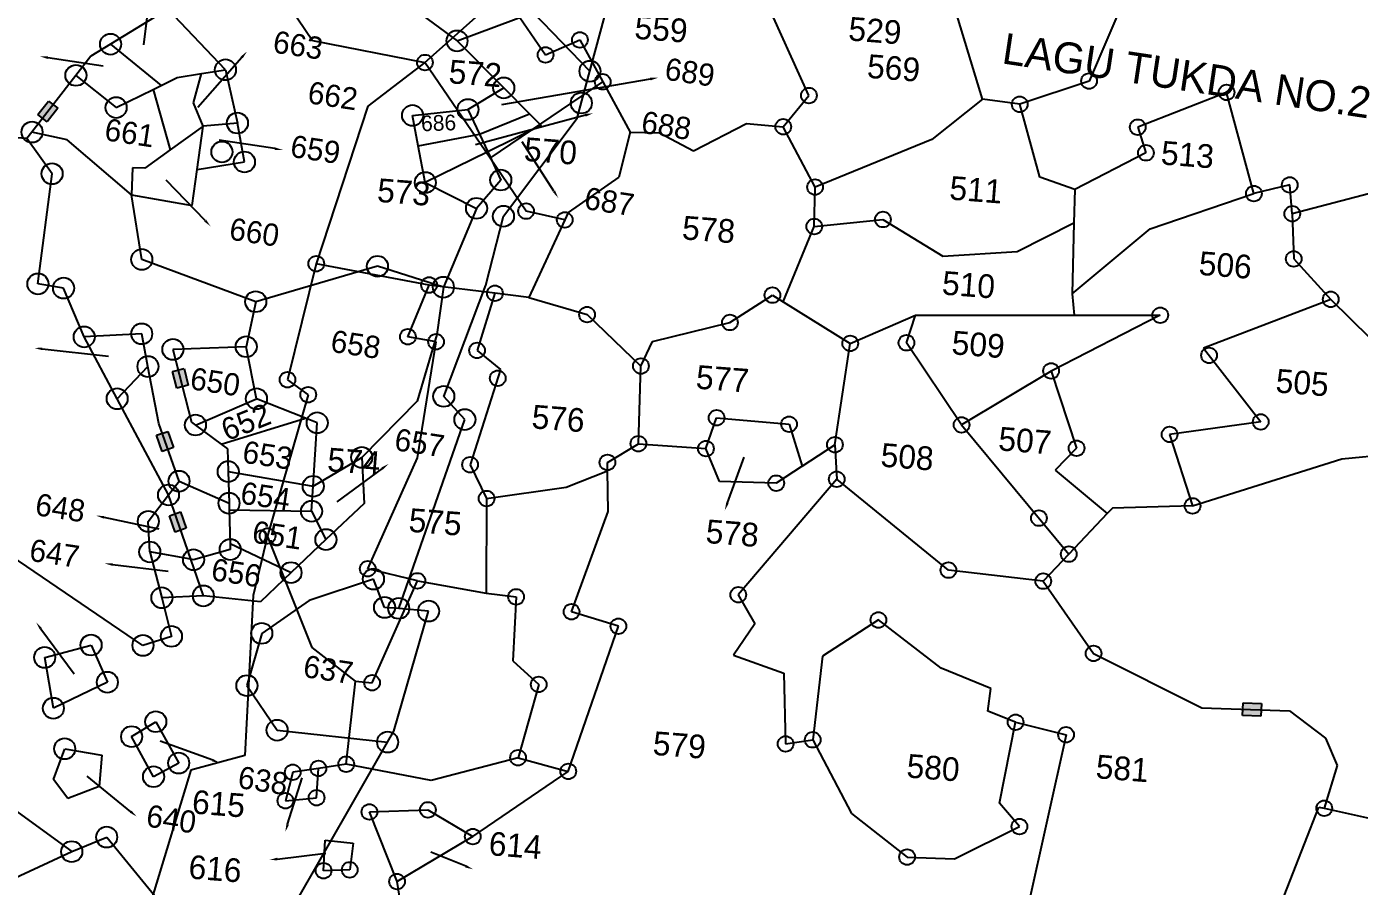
# Model space of a CAD drawing. Header units: metres. Extents: x 303309 to 305776, y 1941305 to 1944345.
# Drawn here: x 304182.7 to 304603, y 1941685.2 to 1941956.3 of the extents above; entities that cross this region are included whole.
import ezdxf

# ---------------------------------------------------------------- set-up
doc = ezdxf.new("R2010")
doc.units = ezdxf.units.M
for name, color, linetype in [('POLY_PARCEL', 6, 'Continuous'), ('TEXT_MAPOUT', 7, 'Continuous'), ('TEXT_PARCEL', 7, 'Continuous')]:
    doc.layers.add(name, color=color, linetype=linetype)
doc.styles.add('TEXT_MAP', font='')
doc.styles.get('TEXT_MAP').set_extended_font_data('Kruti Dev 050')

msp = doc.modelspace()

# ---------------------------------------------------------------- hatches: boundary and pattern name
for points in [[(304192.55, 1941930.6), (304189.59, 1941932.9), (304186.26, 1941928.62), (304189.22, 1941926.32)], [(304230.06, 1941842.31), (304233.69, 1941843.24), (304232.35, 1941848.49), (304228.72, 1941847.56)], [(304225.51, 1941822.37), (304229.05, 1941823.61), (304227.26, 1941828.72), (304223.72, 1941827.48)], [(304229.52, 1941796.95), (304233.06, 1941798.18), (304231.29, 1941803.3), (304227.75, 1941802.08)], [(304571.99, 1941738.91), (304572.12, 1941742.9), (304566.35, 1941743.09), (304566.22, 1941739.1)]]:
    msp.add_hatch(color=256).paths.add_polyline_path(points)

# ---------------------------------------------------------------- linework, layer by layer
for p, q in [((304221.72, 1941968.19), (304219.62, 1941950.64)), ((304189.4, 1941946.59), (304206.88, 1941943.96)), ((304250.57, 1941946.65), (304236.67, 1941930.86)), ((304379.42, 1941939.81), (304332.53, 1941931.67)), ((304186.26, 1941928.62), (304189.59, 1941932.9)), ((304192.55, 1941930.6), (304189.22, 1941926.32)), ((304189.59, 1941932.9), (304192.55, 1941930.6)), ((304189.22, 1941926.32), (304186.26, 1941928.62)), ((304358.96, 1941928.39), (304324.25, 1941919.06)), ((304260.96, 1941917.87), (304243.48, 1941920.5)), ((304349.03, 1941904.43), (304339.01, 1941920.04)), ((304239, 1941895.2), (304226.74, 1941907.93)), ((304187.64, 1941854.73), (304208.56, 1941852.42)), ((304228.72, 1941847.56), (304232.35, 1941848.49)), ((304230.06, 1941842.31), (304228.72, 1941847.56)), ((304232.35, 1941848.49), (304233.69, 1941843.24)), ((304233.69, 1941843.24), (304230.06, 1941842.31)), ((304223.72, 1941827.48), (304227.26, 1941828.72)), ((304225.51, 1941822.37), (304223.72, 1941827.48)), ((304227.26, 1941828.72), (304229.05, 1941823.61)), ((304229.05, 1941823.61), (304225.51, 1941822.37)), ((304294.83, 1941816.98), (304280.6, 1941806.49)), ((304207.09, 1941801.61), (304224.38, 1941797.96)), ((304227.75, 1941802.08), (304231.29, 1941803.3)), ((304229.52, 1941796.95), (304227.75, 1941802.08)), ((304231.29, 1941803.3), (304233.06, 1941798.18)), ((304233.06, 1941798.18), (304229.52, 1941796.95)), ((304209.83, 1941786.74), (304227.38, 1941784.67)), ((304187.21, 1941766.46), (304197.72, 1941752.25)), ((304566.22, 1941739.1), (304566.35, 1941743.09)), ((304566.35, 1941743.09), (304572.12, 1941742.9)), ((304572.12, 1941742.9), (304571.99, 1941738.91)), ((304571.99, 1941738.91), (304566.22, 1941739.1)), ((304241.42, 1941724.97), (304224.82, 1941731.05)), ((304215.53, 1941708.77), (304201.84, 1941719.94))]:
    msp.add_line(p, q)
for points in [[(304403.76, 1941806.14), (304409.06, 1941820.6)], [(304265.04, 1941704.78), (304269.66, 1941719.48)], [(304261.77, 1941693.84), (304277.08, 1941695.66)], [(304321.19, 1941691.55), (304310.22, 1941695.97)]]:
    msp.add_lwpolyline(points)
for centre, radius in [((304318.46, 1941951.87), 3.31), ((304209.19, 1941950.82), 3.31), ((304357.19, 1941952.17), 2.47), ((304308.35, 1941945.03), 2.47), ((304346.37, 1941947.43), 2.47), ((304198.26, 1941940.98), 3.31), ((304245.43, 1941942.74), 3.31), ((304360.38, 1941942.3), 3.31), ((304333.2, 1941937.03), 3.31), ((304364.41, 1941938.96), 2.47), ((304517.79, 1941939.2), 2.47), ((304210.94, 1941930.83), 3.31), ((304357.66, 1941932.26), 3.31), ((304429.43, 1941934.62), 2.47), ((304495.91, 1941931.85), 2.47), ((304561.15, 1941935.61), 2.47), ((304304.42, 1941928.34), 3.31), ((304321.91, 1941930.22), 3.31), ((304184.42, 1941923.1), 3.31), ((304249.19, 1941925.95), 3.31), ((304421.33, 1941924.79), 2.47), ((304533.14, 1941924.64), 2.47), ((304244.31, 1941916.85), 3.31), ((304535.74, 1941916.56), 2.47), ((304190.74, 1941909.96), 3.31), ((304251.42, 1941913.67), 3.31), ((304308.45, 1941907.18), 3.31), ((304332.26, 1941907.97), 3.31), ((304581.09, 1941906.42), 2.47), ((304431.38, 1941905.76), 2.47), ((304569.76, 1941903.69), 2.47), ((304324.61, 1941899.05), 3.31), ((304340.24, 1941898.17), 2.47), ((304333.1, 1941896.55), 3.31), ((304352.44, 1941895.4), 2.47), ((304452.79, 1941895.54), 2.47), ((304581.89, 1941897.34), 2.47), ((304431.12, 1941893.31), 2.47), ((304219.04, 1941882.92), 3.31), ((304274.06, 1941881.59), 2.47), ((304293.37, 1941880.77), 3.31), ((304582.32, 1941883.09), 2.47), ((304186.28, 1941875.22), 3.31), ((304194.38, 1941873.88), 3.31), ((304309.66, 1941874.87), 2.47), ((304314.14, 1941874.18), 3.31), ((304254.97, 1941869.61), 3.31), ((304330.41, 1941872.25), 2.47), ((304417.92, 1941871.67), 2.47), ((304594.01, 1941870.35), 2.47), ((304359.47, 1941865.52), 2.47), ((304540.25, 1941865.34), 2.47), ((304219.01, 1941859.47), 3.31), ((304404.53, 1941863.05), 2.47), ((304200.87, 1941858.51), 3.31), ((304251.97, 1941855.41), 3.31), ((304302.95, 1941858.54), 2.47), ((304311.86, 1941856.98), 2.47), ((304442.46, 1941856.44), 2.47), ((304460.21, 1941856.64), 2.47), ((304228.86, 1941854.55), 3.31), ((304324.76, 1941854.24), 2.47), ((304555.64, 1941852.68), 2.47), ((304220.98, 1941849.16), 3.31), ((304376.44, 1941849.32), 2.47), ((304505.83, 1941847.78), 2.47), ((304264.99, 1941845.01), 2.47), ((304331.31, 1941845.45), 2.47), ((304211.27, 1941839), 3.31), ((304255.21, 1941839), 3.31), ((304271.51, 1941840.28), 2.47), ((304314.27, 1941839.75), 3.31), ((304235.97, 1941830.71), 3.31), ((304274.36, 1941831.41), 3.31), ((304320.93, 1941832.44), 3.31), ((304400.33, 1941833), 2.47), ((304423.18, 1941830.96), 2.47), ((304477.57, 1941830.75), 2.47), ((304571.95, 1941831.68), 2.47), ((304543.17, 1941827.74), 2.47), ((304375.65, 1941824.82), 2.47), ((304396.96, 1941823.26), 2.47), ((304437.64, 1941824.51), 2.47), ((304513.83, 1941823.39), 2.47), ((304288.42, 1941820.5), 3.31), ((304322.55, 1941818.2), 2.47), ((304365.91, 1941818.91), 2.47), ((304230.78, 1941812.99), 3.31), ((304246.29, 1941816.02), 3.31), ((304273.09, 1941811.38), 3.31), ((304419.12, 1941812.37), 2.47), ((304438.2, 1941813.6), 2.47), ((304227.46, 1941808.65), 3.31), ((304246.55, 1941806.05), 3.31), ((304327.77, 1941807.53), 2.47), ((304221.09, 1941800.31), 3.31), ((304272.59, 1941803.52), 3.31), ((304501.97, 1941801.35), 2.47), ((304550.42, 1941805.22), 2.47), ((304258.71, 1941795.74), 2.47), ((304277.11, 1941794.58), 3.31), ((304221.55, 1941790.68), 3.31), ((304235.35, 1941788.23), 3.31), ((304246.94, 1941791.45), 3.31), ((304511.4, 1941789.99), 2.47), ((304266.11, 1941784.16), 3.31), ((304290.28, 1941785.39), 2.47), ((304473.44, 1941784.94), 2.47), ((304292.1, 1941782.13), 3.31), ((304305.94, 1941781.56), 2.47), ((304503.33, 1941781.47), 2.47), ((304225.37, 1941776.23), 3.31), ((304238.45, 1941776.81), 3.31), ((304337.1, 1941776.52), 2.47), ((304407.16, 1941777.19), 2.47), ((304295.61, 1941773.19), 3.31), ((304300.06, 1941772.89), 3.31), ((304309.5, 1941772.01), 3.31), ((304354.56, 1941771.82), 2.47), ((304451.35, 1941769.22), 2.47), ((304228.39, 1941764.06), 3.31), ((304256.86, 1941765.01), 3.31), ((304369.35, 1941767.24), 2.47), ((304203.04, 1941761.32), 3.31), ((304219.41, 1941761.21), 3.31), ((304188.41, 1941757.41), 3.31), ((304519.21, 1941758.67), 2.47), ((304208.17, 1941749.59), 3.31), ((304252.2, 1941748.51), 3.31), ((304291.67, 1941749.44), 2.47), ((304344.21, 1941748.9), 2.47), ((304191.15, 1941741.39), 3.31), ((304223.44, 1941737.15), 3.31), ((304261.71, 1941734.47), 3.31), ((304494.62, 1941736.97), 2.47), ((304215.84, 1941732.43), 3.31), ((304296.57, 1941730.7), 3.31), ((304422.07, 1941730.13), 2.47), ((304430.63, 1941731.43), 2.47), ((304510.52, 1941733.04), 2.47), ((304194.72, 1941728.61), 3.31), ((304337.69, 1941725.79), 2.47), ((304230.67, 1941724.09), 3.31), ((304274.75, 1941722.42), 2.47), ((304283.5, 1941723.74), 2.47), ((304353.54, 1941721.48), 2.47), ((304222.75, 1941719.8), 3.31), ((304266.64, 1941721.2), 2.47), ((304274.15, 1941713.18), 2.47), ((304264.34, 1941712.23), 2.47), ((304290.82, 1941708.67), 2.47), ((304309.27, 1941709.34), 2.47), ((304591.96, 1941709.84), 2.47), ((304207.97, 1941700.74), 3.31), ((304323.43, 1941700.91), 2.47), ((304495.84, 1941704.07), 2.47), ((304196.94, 1941696.16), 3.31), ((304460.42, 1941694.47), 2.47), ((304276.35, 1941690.16), 2.47), ((304284.61, 1941690.42), 2.47), ((304299.54, 1941686.71), 2.47)]:
    msp.add_circle(centre, radius)
for points in [[(304189.34, 1941946.18), (304186.93, 1941946.96), (304189.46, 1941947)], [(304250.26, 1941946.93), (304252.22, 1941948.53), (304250.88, 1941946.38)], [(304379.34, 1941940.22), (304381.88, 1941940.24), (304379.49, 1941939.4)], [(304358.85, 1941928.79), (304361.38, 1941929.04), (304359.07, 1941927.99)], [(304261.02, 1941918.28), (304263.43, 1941917.5), (304260.9, 1941917.46)], [(304349.38, 1941904.65), (304350.38, 1941902.32), (304348.68, 1941904.2)], [(304239.31, 1941895.48), (304240.74, 1941893.39), (304238.7, 1941894.91)], [(304187.6, 1941854.31), (304185.16, 1941855), (304187.69, 1941855.14)], [(304294.59, 1941817.31), (304296.85, 1941818.46), (304295.08, 1941816.64)], [(304404.15, 1941805.99), (304402.9, 1941803.79), (304403.37, 1941806.28)], [(304207, 1941801.21), (304204.64, 1941802.13), (304207.17, 1941802.02)], [(304209.78, 1941786.32), (304207.34, 1941787.03), (304209.88, 1941787.15)], [(304186.87, 1941766.22), (304185.72, 1941768.47), (304187.54, 1941766.71)], [(304241.56, 1941725.36), (304243.76, 1941724.11), (304241.27, 1941724.58)], [(304215.8, 1941709.09), (304217.47, 1941707.19), (304215.27, 1941708.45)], [(304265.44, 1941704.65), (304264.29, 1941702.39), (304264.64, 1941704.9)], [(304261.82, 1941693.43), (304259.29, 1941693.55), (304261.73, 1941694.26)], [(304321.35, 1941691.94), (304323.51, 1941690.61), (304321.03, 1941691.16)]]:
    msp.add_solid(points)
at = {"layer": 'POLY_PARCEL'}
for p, q in [((304429.43, 1941934.62), (304406.02, 1941986.51)), ((304360.38, 1941942.3), (304369.72, 1941976.79)), ((304484.16, 1941933.46), (304470.09, 1941979.81)), ((304534, 1941976.86), (304517.79, 1941939.2)), ((304263.6, 1941965.76), (304272.86, 1941951.95)), ((304308.35, 1941945.03), (304332.99, 1941967)), ((304332.99, 1941967), (304346.37, 1941947.43)), ((304227.28, 1941961.84), (304209.19, 1941950.82)), ((304245.43, 1941942.74), (304227.28, 1941961.84)), ((304305.38, 1941961.53), (304318.46, 1941951.87)), ((304318.46, 1941951.87), (304342.48, 1941960.83)), ((304342.48, 1941960.83), (304360.38, 1941942.3)), ((304209.19, 1941950.82), (304202.97, 1941947.03)), ((304209.19, 1941950.82), (304225.15, 1941937.81)), ((304272.86, 1941951.95), (304308.35, 1941945.03)), ((304318.46, 1941951.87), (304333.2, 1941937.03)), ((304346.37, 1941947.43), (304357.19, 1941952.17)), ((304357.19, 1941952.17), (304364.41, 1941938.96)), ((304202.97, 1941947.03), (304198.26, 1941940.98)), ((304237.85, 1941941.53), (304245.43, 1941942.74)), ((304245.43, 1941942.74), (304249.19, 1941925.95)), ((304308.35, 1941945.03), (304290.37, 1941931.28)), ((304328.9, 1941914.84), (304308.35, 1941945.03)), ((304356.37, 1941927.49), (304360.38, 1941942.3)), ((304198.26, 1941940.98), (304184.35, 1941923.12)), ((304198.26, 1941940.98), (304210.94, 1941930.83)), ((304225.15, 1941937.81), (304230.24, 1941940.31)), ((304230.24, 1941940.31), (304237.85, 1941941.53)), ((304235.32, 1941932.34), (304237.85, 1941941.53)), ((304328.9, 1941914.84), (304364.41, 1941938.96)), ((304364.41, 1941938.96), (304373.07, 1941923.11)), ((304517.79, 1941939.2), (304495.91, 1941931.85)), ((304210.94, 1941930.83), (304222.59, 1941936.55)), ((304222.59, 1941936.55), (304225.15, 1941937.81)), ((304222.59, 1941936.55), (304227.97, 1941917.46)), ((304321.91, 1941930.22), (304333.2, 1941937.03)), ((304333.2, 1941937.03), (304341.33, 1941928.84)), ((304421.33, 1941924.79), (304429.43, 1941934.62)), ((304561.15, 1941935.61), (304533.14, 1941924.64)), ((304569.76, 1941903.69), (304561.15, 1941935.61)), ((304238.42, 1941924.95), (304235.32, 1941932.34)), ((304290.37, 1941931.28), (304274.06, 1941881.59)), ((304304.42, 1941928.34), (304321.91, 1941930.22)), ((304321.91, 1941930.22), (304325.54, 1941922.42)), ((304484.16, 1941933.46), (304468.15, 1941920.77)), ((304495.91, 1941931.85), (304484.16, 1941933.46)), ((304502.31, 1941908.85), (304495.91, 1941931.85)), ((304249.19, 1941925.95), (304238.42, 1941924.95)), ((304251.42, 1941913.67), (304249.19, 1941925.95)), ((304306.25, 1941918.72), (304304.42, 1941928.34)), ((304325.54, 1941922.42), (304341.33, 1941928.84)), ((304333.1, 1941896.55), (304356.37, 1941927.49)), ((304341.33, 1941928.84), (304344.96, 1941925.19)), ((304393.04, 1941917.16), (304409.76, 1941925.83)), ((304409.76, 1941925.83), (304421.33, 1941924.79)), ((304182.77, 1941921.09), (304164.09, 1941922.25)), ((304184.35, 1941923.12), (304182.77, 1941921.09)), ((304195.49, 1941920.67), (304184.35, 1941923.12)), ((304238.42, 1941924.95), (304227.97, 1941917.46)), ((304236.54, 1941911.32), (304238.42, 1941924.95)), ((304306.25, 1941918.72), (304325.54, 1941922.42)), ((304325.54, 1941922.42), (304328.12, 1941916.88)), ((304344.96, 1941925.19), (304328.12, 1941916.88)), ((304373.07, 1941923.11), (304369.53, 1941908.88)), ((304373.07, 1941923.11), (304382.28, 1941922.84)), ((304382.28, 1941922.84), (304393.04, 1941917.16)), ((304431.38, 1941905.76), (304421.33, 1941924.79)), ((304533.14, 1941924.64), (304535.74, 1941916.56)), ((304190.74, 1941909.96), (304182.77, 1941921.09)), ((304215.81, 1941903.35), (304195.49, 1941920.67)), ((304227.97, 1941917.46), (304220.03, 1941911.77)), ((304308.45, 1941907.18), (304306.25, 1941918.72)), ((304468.15, 1941920.77), (304431.38, 1941905.76)), ((304236.54, 1941911.32), (304251.42, 1941913.67)), ((304328.12, 1941916.88), (304308.45, 1941907.18)), ((304328.12, 1941916.88), (304332.26, 1941907.97)), ((304340.24, 1941898.17), (304328.9, 1941914.84)), ((304535.74, 1941916.56), (304513.25, 1941905.03)), ((304186.28, 1941875.22), (304190.74, 1941909.96)), ((304216.15, 1941911.83), (304215.81, 1941903.35)), ((304220.03, 1941911.77), (304216.15, 1941911.83)), ((304234.97, 1941899.97), (304236.54, 1941911.32)), ((304369.53, 1941908.88), (304353.52, 1941897.74)), ((304513.25, 1941905.03), (304502.31, 1941908.85)), ((304630.81, 1941910.11), (304581.89, 1941897.34)), ((304308.45, 1941907.18), (304324.61, 1941899.05)), ((304332.26, 1941907.97), (304324.61, 1941899.05)), ((304431.12, 1941893.31), (304431.38, 1941905.76)), ((304513.25, 1941905.03), (304513, 1941894.5)), ((304581.09, 1941906.42), (304569.76, 1941903.69)), ((304581.89, 1941897.34), (304581.09, 1941906.42)), ((304215.81, 1941903.35), (304234.97, 1941899.97)), ((304219.04, 1941882.92), (304215.81, 1941903.35)), ((304537.09, 1941892.57), (304569.76, 1941903.69)), ((304324.61, 1941899.05), (304314.14, 1941874.18)), ((304327.5, 1941874.87), (304333.1, 1941896.55)), ((304352.44, 1941895.4), (304340.24, 1941898.17)), ((304353.52, 1941897.74), (304352.44, 1941895.4)), ((304581.89, 1941897.34), (304582.32, 1941883.09)), ((304352.44, 1941895.4), (304341.13, 1941870.89)), ((304421.36, 1941869.54), (304431.12, 1941893.31)), ((304431.12, 1941893.31), (304452.79, 1941895.54)), ((304452.79, 1941895.54), (304471.71, 1941883.93)), ((304495.13, 1941885.42), (304513, 1941894.5)), ((304513, 1941894.5), (304512.47, 1941872.04)), ((304512.47, 1941872.04), (304537.09, 1941892.57)), ((304471.71, 1941883.93), (304495.13, 1941885.42)), ((304254.97, 1941869.61), (304219.04, 1941882.92)), ((304293.37, 1941880.77), (304254.97, 1941869.61)), ((304274.06, 1941881.59), (304264.99, 1941845.01)), ((304309.66, 1941874.87), (304274.06, 1941881.59)), ((304314.14, 1941874.18), (304293.37, 1941880.77)), ((304582.32, 1941883.09), (304594.01, 1941870.35)), ((304194.38, 1941873.88), (304186.28, 1941875.22)), ((304200.87, 1941858.51), (304194.38, 1941873.88)), ((304302.95, 1941858.54), (304309.66, 1941874.87)), ((304330.41, 1941872.25), (304309.66, 1941874.87)), ((304314.14, 1941874.18), (304312.11, 1941859.23)), ((304314.27, 1941839.75), (304327.5, 1941874.87)), ((304330.41, 1941872.25), (304324.76, 1941854.24)), ((304341.13, 1941870.89), (304330.41, 1941872.25)), ((304341.13, 1941870.89), (304359.47, 1941865.52)), ((304404.53, 1941863.05), (304417.92, 1941871.67)), ((304417.92, 1941871.67), (304421.36, 1941869.54)), ((304512.47, 1941872.04), (304513.11, 1941865.4)), ((304254.97, 1941869.61), (304251.97, 1941855.41)), ((304421.36, 1941869.54), (304442.46, 1941856.44)), ((304594.01, 1941870.35), (304553.9, 1941854.91)), ((304626.19, 1941838.51), (304594.01, 1941870.35)), ((304359.47, 1941865.52), (304376.44, 1941849.32)), ((304380.15, 1941857.1), (304404.53, 1941863.05)), ((304442.46, 1941856.44), (304463.09, 1941865.33)), ((304460.21, 1941856.64), (304463.09, 1941865.33)), ((304463.09, 1941865.33), (304513.11, 1941865.4)), ((304540.25, 1941865.34), (304505.84, 1941847.74)), ((304513.11, 1941865.4), (304540.25, 1941865.34)), ((304219.01, 1941859.47), (304200.87, 1941858.51)), ((304211.27, 1941839), (304200.87, 1941858.51)), ((304220.98, 1941849.16), (304219.01, 1941859.47)), ((304311.86, 1941856.98), (304302.95, 1941858.54)), ((304312.11, 1941859.23), (304305.9, 1941838.26)), ((304251.97, 1941855.41), (304228.86, 1941854.55)), ((304228.86, 1941854.55), (304234.73, 1941831.63)), ((304255.21, 1941839), (304251.97, 1941855.41)), ((304306.02, 1941820.36), (304311.86, 1941856.98)), ((304324.76, 1941854.24), (304332.2, 1941848.21)), ((304376.44, 1941849.32), (304380.15, 1941857.1)), ((304437.64, 1941824.51), (304442.46, 1941856.44)), ((304477.57, 1941830.75), (304460.21, 1941856.64)), ((304553.9, 1941854.91), (304571.95, 1941831.68)), ((304211.27, 1941839), (304220.98, 1941849.16)), ((304224.42, 1941831.15), (304220.98, 1941849.16)), ((304332.2, 1941848.21), (304322.55, 1941818.2)), ((304375.65, 1941824.82), (304376.44, 1941849.32)), ((304505.84, 1941847.74), (304477.57, 1941830.75)), ((304505.84, 1941847.74), (304513.83, 1941823.39)), ((304264.99, 1941845.01), (304271.51, 1941840.28)), ((304227.46, 1941808.65), (304211.27, 1941839)), ((304235.97, 1941830.71), (304255.21, 1941839)), ((304270.63, 1941832.89), (304255.21, 1941839)), ((304271.51, 1941840.28), (304258.71, 1941795.74)), ((304305.9, 1941838.26), (304288.42, 1941820.5)), ((304320.93, 1941832.44), (304314.27, 1941839.75)), ((304230.78, 1941812.99), (304224.42, 1941831.15)), ((304234.73, 1941831.63), (304235.97, 1941830.71)), ((304235.97, 1941830.71), (304244.1, 1941824.65)), ((304244.1, 1941824.65), (304270.63, 1941832.89)), ((304274.36, 1941831.41), (304270.63, 1941832.89)), ((304273.09, 1941811.38), (304274.36, 1941831.41)), ((304300.06, 1941772.89), (304320.93, 1941832.44)), ((304396.96, 1941823.26), (304400.33, 1941833)), ((304400.33, 1941833), (304423.18, 1941830.96)), ((304423.18, 1941830.96), (304427.34, 1941817.78)), ((304477.57, 1941830.75), (304511.4, 1941789.99)), ((304571.95, 1941831.68), (304543.17, 1941827.74)), ((304244.1, 1941824.65), (304246.09, 1941823.17)), ((304365.91, 1941818.91), (304375.65, 1941824.82)), ((304375.65, 1941824.82), (304396.96, 1941823.26)), ((304543.17, 1941827.74), (304550.42, 1941805.22)), ((304246.09, 1941823.17), (304246.29, 1941816.02)), ((304273.09, 1941811.38), (304288.42, 1941820.5)), ((304288.42, 1941820.5), (304289.17, 1941806)), ((304401.23, 1941812.91), (304396.96, 1941823.26)), ((304427.34, 1941817.78), (304437.64, 1941824.51)), ((304437.64, 1941824.51), (304438.2, 1941813.6)), ((304513.83, 1941823.39), (304507.08, 1941816.43)), ((304597.51, 1941820), (304621.58, 1941822.44)), ((304290.28, 1941785.39), (304306.02, 1941820.36)), ((304322.55, 1941818.2), (304327.77, 1941807.53)), ((304352.92, 1941811.12), (304365.95, 1941816.23)), ((304365.95, 1941816.23), (304365.91, 1941818.91)), ((304366.16, 1941803.44), (304365.95, 1941816.23)), ((304427.34, 1941817.78), (304419.12, 1941812.37)), ((304507.08, 1941816.43), (304523.53, 1941802.82)), ((304550.42, 1941805.22), (304597.51, 1941820)), ((304227.46, 1941808.65), (304230.78, 1941812.99)), ((304230.78, 1941812.99), (304246.55, 1941806.05)), ((304246.29, 1941816.02), (304273.09, 1941811.38)), ((304246.29, 1941816.02), (304246.55, 1941806.05)), ((304419.12, 1941812.37), (304401.23, 1941812.91)), ((304438.2, 1941813.6), (304407.16, 1941777.19)), ((304473.44, 1941784.94), (304438.2, 1941813.6)), ((304221.09, 1941800.31), (304227.46, 1941808.65)), ((304234.46, 1941788.38), (304227.46, 1941808.65)), ((304272.59, 1941803.52), (304273.09, 1941811.38)), ((304327.77, 1941807.53), (304352.92, 1941811.12)), ((304246.55, 1941806.05), (304246.61, 1941803.98)), ((304246.61, 1941803.98), (304272.59, 1941803.52)), ((304246.61, 1941803.98), (304246.89, 1941793.3)), ((304289.17, 1941806), (304277.11, 1941794.58)), ((304327.77, 1941807.53), (304327.66, 1941777.64)), ((304525.15, 1941804.53), (304523.53, 1941802.82)), ((304550.42, 1941805.22), (304525.15, 1941804.53)), ((304221.55, 1941790.68), (304221.09, 1941800.31)), ((304272.59, 1941803.52), (304277.11, 1941794.58)), ((304354.56, 1941771.82), (304366.16, 1941803.44)), ((304523.53, 1941802.82), (304511.4, 1941789.99)), ((304258.71, 1941795.74), (304254.13, 1941776.98)), ((304272.74, 1941760.57), (304258.71, 1941795.74)), ((304246.94, 1941791.45), (304235.35, 1941788.23)), ((304246.89, 1941793.3), (304266.11, 1941784.16)), ((304246.89, 1941793.3), (304246.94, 1941791.45)), ((304277.11, 1941794.58), (304266.11, 1941784.16)), ((304219.41, 1941761.21), (304177.84, 1941789.5)), ((304221.55, 1941790.68), (304225.37, 1941776.23)), ((304234.46, 1941788.38), (304221.55, 1941790.68)), ((304238.45, 1941776.81), (304234.46, 1941788.38)), ((304235.35, 1941788.23), (304234.46, 1941788.38)), ((304511.4, 1941789.99), (304503.33, 1941781.47)), ((304266.11, 1941784.16), (304256.43, 1941775)), ((304305.94, 1941781.56), (304290.28, 1941785.39)), ((304503.33, 1941781.47), (304473.44, 1941784.94)), ((304292.1, 1941782.13), (304271.81, 1941775.37)), ((304291.67, 1941749.44), (304305.94, 1941781.56)), ((304295.61, 1941773.19), (304292.1, 1941782.13)), ((304305.94, 1941781.56), (304327.66, 1941777.64)), ((304503.33, 1941781.47), (304519.21, 1941758.67)), ((304238.45, 1941776.81), (304225.37, 1941776.23)), ((304225.37, 1941776.23), (304228.39, 1941764.06)), ((304256.43, 1941775), (304238.45, 1941776.81)), ((304254.13, 1941776.98), (304251.55, 1941726.46)), ((304271.81, 1941775.37), (304256.86, 1941765.01)), ((304327.66, 1941777.64), (304337.1, 1941776.52)), ((304337.1, 1941776.52), (304336.01, 1941756.34)), ((304407.16, 1941777.19), (304412.37, 1941768.05)), ((304300.06, 1941772.89), (304295.61, 1941773.19)), ((304298.57, 1941734.2), (304309.5, 1941772.01)), ((304309.5, 1941772.01), (304300.06, 1941772.89)), ((304369.35, 1941767.24), (304354.56, 1941771.82)), ((304353.54, 1941721.48), (304369.35, 1941767.24)), ((304412.37, 1941768.05), (304405.67, 1941758.16)), ((304451.35, 1941769.22), (304433.68, 1941757.79)), ((304471.15, 1941754.01), (304451.35, 1941769.22)), ((304228.39, 1941764.06), (304219.41, 1941761.21)), ((304256.86, 1941765.01), (304252.2, 1941748.51)), ((304188.41, 1941757.41), (304203.04, 1941761.32)), ((304191.15, 1941741.39), (304188.41, 1941757.41)), ((304203.04, 1941761.32), (304208.17, 1941749.59)), ((304286.39, 1941749.98), (304272.74, 1941760.57)), ((304405.67, 1941758.16), (304421.57, 1941752.41)), ((304433.68, 1941757.79), (304430.63, 1941731.43)), ((304519.21, 1941758.67), (304553.37, 1941741.53)), ((304336.01, 1941756.34), (304344.21, 1941748.9)), ((304486.86, 1941747.57), (304471.15, 1941754.01)), ((304208.17, 1941749.59), (304191.15, 1941741.39)), ((304283.5, 1941723.74), (304286.39, 1941749.98)), ((304286.39, 1941749.98), (304291.67, 1941749.44)), ((304421.57, 1941752.41), (304422.07, 1941730.13)), ((304252.2, 1941748.51), (304261.71, 1941734.47)), ((304344.21, 1941748.9), (304337.69, 1941725.79)), ((304485.88, 1941740.47), (304486.86, 1941747.57)), ((304553.37, 1941741.53), (304581.02, 1941740.6)), ((304581.02, 1941740.6), (304592.34, 1941731.93)), ((304215.84, 1941732.43), (304223.44, 1941737.15)), ((304223.44, 1941737.15), (304230.67, 1941724.09)), ((304494.62, 1941736.97), (304485.88, 1941740.47)), ((304489.52, 1941711.47), (304494.62, 1941736.97)), ((304494.62, 1941736.97), (304510.52, 1941733.04)), ((304222.75, 1941719.8), (304215.84, 1941732.43)), ((304261.71, 1941734.47), (304296.57, 1941730.7)), ((304296.57, 1941730.7), (304298.57, 1941734.2)), ((304510.52, 1941733.04), (304498.54, 1941679.23)), ((304191.22, 1941718.94), (304194.72, 1941728.61)), ((304194.72, 1941728.61), (304206.41, 1941726.59)), ((304266.52, 1941678.3), (304296.57, 1941730.7)), ((304422.07, 1941730.13), (304430.63, 1941731.43)), ((304430.63, 1941731.43), (304442.9, 1941708.23)), ((304592.34, 1941731.93), (304595.99, 1941723.36)), ((304206.41, 1941726.59), (304205.56, 1941716.66)), ((304230.67, 1941724.09), (304222.75, 1941719.8)), ((304251.55, 1941726.46), (304234.47, 1941721.86)), ((304283.5, 1941723.74), (304274.75, 1941722.42)), ((304310.28, 1941718.57), (304283.5, 1941723.74)), ((304337.69, 1941725.79), (304310.28, 1941718.57)), ((304337.69, 1941725.79), (304353.54, 1941721.48)), ((304159.44, 1941723.46), (304196.94, 1941696.16)), ((304234.47, 1941721.86), (304212.17, 1941648.61)), ((304266.64, 1941721.2), (304264.34, 1941712.23)), ((304274.75, 1941722.42), (304266.64, 1941721.2)), ((304274.15, 1941713.18), (304274.75, 1941722.42)), ((304323.43, 1941700.91), (304353.54, 1941721.48)), ((304595.99, 1941723.36), (304591.96, 1941709.84)), ((304195.68, 1941712.92), (304191.22, 1941718.94)), ((304205.56, 1941716.66), (304195.68, 1941712.92)), ((304264.34, 1941712.23), (304274.15, 1941713.18)), ((304495.84, 1941704.07), (304489.52, 1941711.47)), ((304290.82, 1941708.67), (304309.27, 1941709.34)), ((304299.54, 1941686.71), (304290.82, 1941708.67)), ((304309.27, 1941709.34), (304323.43, 1941700.91)), ((304442.9, 1941708.23), (304460.42, 1941694.47)), ((304560.47, 1941634.2), (304590.22, 1941710.23)), ((304590.22, 1941710.23), (304591.96, 1941709.84)), ((304591.96, 1941709.84), (304628.34, 1941701.72)), ((304475.31, 1941693.86), (304495.84, 1941704.07)), ((304196.94, 1941696.16), (304207.97, 1941700.74)), ((304207.97, 1941700.74), (304226.91, 1941677.63)), ((304276.35, 1941690.16), (304276.87, 1941699.73)), ((304276.87, 1941699.73), (304285.73, 1941698.8)), ((304285.73, 1941698.8), (304284.61, 1941690.42)), ((304323.43, 1941700.91), (304299.54, 1941686.71)), ((304148.03, 1941673.59), (304196.94, 1941696.16)), ((304460.42, 1941694.47), (304475.31, 1941693.86)), ((304284.61, 1941690.42), (304276.35, 1941690.16)), ((304301.63, 1941674.15), (304299.54, 1941686.71))]:
    msp.add_line(p, q, dxfattribs=at)

# ---------------------------------------------------------------- texts
at = {"layer": 'TEXT_MAPOUT'}
msp.add_text('LAGU TUKDA NO.2', height=9.7335, rotation=351.4451, dxfattribs=at).set_placement((304489.98, 1941944.81))
at = {"layer": 'TEXT_PARCEL', "style": 'TEXT_MAP'}
for s, height, rotation, p in [('559', 7.465, 355.5137, (304374.26, 1941952.56)), ('529', 7.465, 355.5137, (304441.69, 1941952.03)), ('663', 7.008, 351.4451, (304260.08, 1941948.23)), ('569', 7.465, 355.5137, (304447.58, 1941940.24)), ('572', 7.465, 355.5137, (304315.63, 1941938.53)), ('689', 7.008, 351.4451, (304383.66, 1941939.69)), ('662', 7.008, 351.4451, (304271.05, 1941932.25)), ('688', 7.008, 351.4451, (304376.24, 1941922.9)), ('661', 7.008, 351.4451, (304206.97, 1941920.57)), ('686', 4.954, 1.7304, (304307.19, 1941923.35)), ('659', 7.008, 351.4451, (304265.57, 1941915.33)), ('570', 7.465, 355.5137, (304339.37, 1941914.06)), ('513', 7.465, 355.5137, (304540.27, 1941912.92)), ('511', 7.465, 355.5137, (304473.56, 1941901.84)), ('573', 7.465, 355.5137, (304293.07, 1941901.11)), ('687', 7.008, 351.4451, (304358.27, 1941898.89)), ('578', 7.465, 355.5137, (304389.24, 1941889.3)), ('660', 7.008, 351.4451, (304246.31, 1941889.24)), ('506', 7.465, 355.5137, (304552.19, 1941878.09)), ('510', 7.465, 355.5137, (304471.21, 1941871.88)), ('658', 7.008, 351.4451, (304278.28, 1941853.85)), ('509', 7.465, 355.5137, (304474.26, 1941853.05)), ('650', 7.008, 351.4451, (304233.96, 1941842.05)), ('577', 7.465, 355.5137, (304393.6, 1941842.22)), ('505', 7.465, 355.5137, (304576.45, 1941841.01)), ('652', 7.008, 21.6534, (304245.88, 1941825.55)), ('576', 7.465, 355.5137, (304341.8, 1941829.7)), ('657', 7.008, 351.4451, (304298.41, 1941822.81)), ('507', 7.465, 355.5137, (304488.99, 1941822.74)), ('653', 7.008, 351.4451, (304250.46, 1941818.91)), ('508', 7.465, 355.5137, (304451.86, 1941817.62)), ('574', 7.465, 355.5137, (304277.35, 1941816.17)), ('654', 7.008, 351.4451, (304249.82, 1941805.98)), ('648', 7.008, 351.4451, (304185.11, 1941802.33)), ('575', 7.465, 355.5137, (304303.02, 1941797.07)), ('651', 7.008, 351.4451, (304253.52, 1941793.7)), ('578', 7.465, 355.5137, (304396.7, 1941793.53)), ('647', 7.008, 351.4451, (304183.27, 1941787.95)), ('656', 7.008, 351.4451, (304240.62, 1941781.83)), ('637', 7.008, 351.4451, (304269.63, 1941751.29)), ('579', 7.465, 355.5137, (304380.01, 1941726.71)), ('580', 7.465, 355.5137, (304460.05, 1941719.57)), ('581', 7.465, 355.5137, (304519.71, 1941719.34)), ('638', 7.008, 351.4451, (304249.02, 1941716.28)), ('615', 7.465, 355.5137, (304234.68, 1941708.22)), ('640', 7.008, 351.4451, (304220.11, 1941704.15)), ('614', 7.465, 355.5137, (304328.27, 1941695.08)), ('616', 7.465, 355.5137, (304233.58, 1941687.71))]:
    msp.add_text(s, height=height, rotation=rotation, dxfattribs=at).set_placement(p)

doc.saveas('drawing.dxf')
